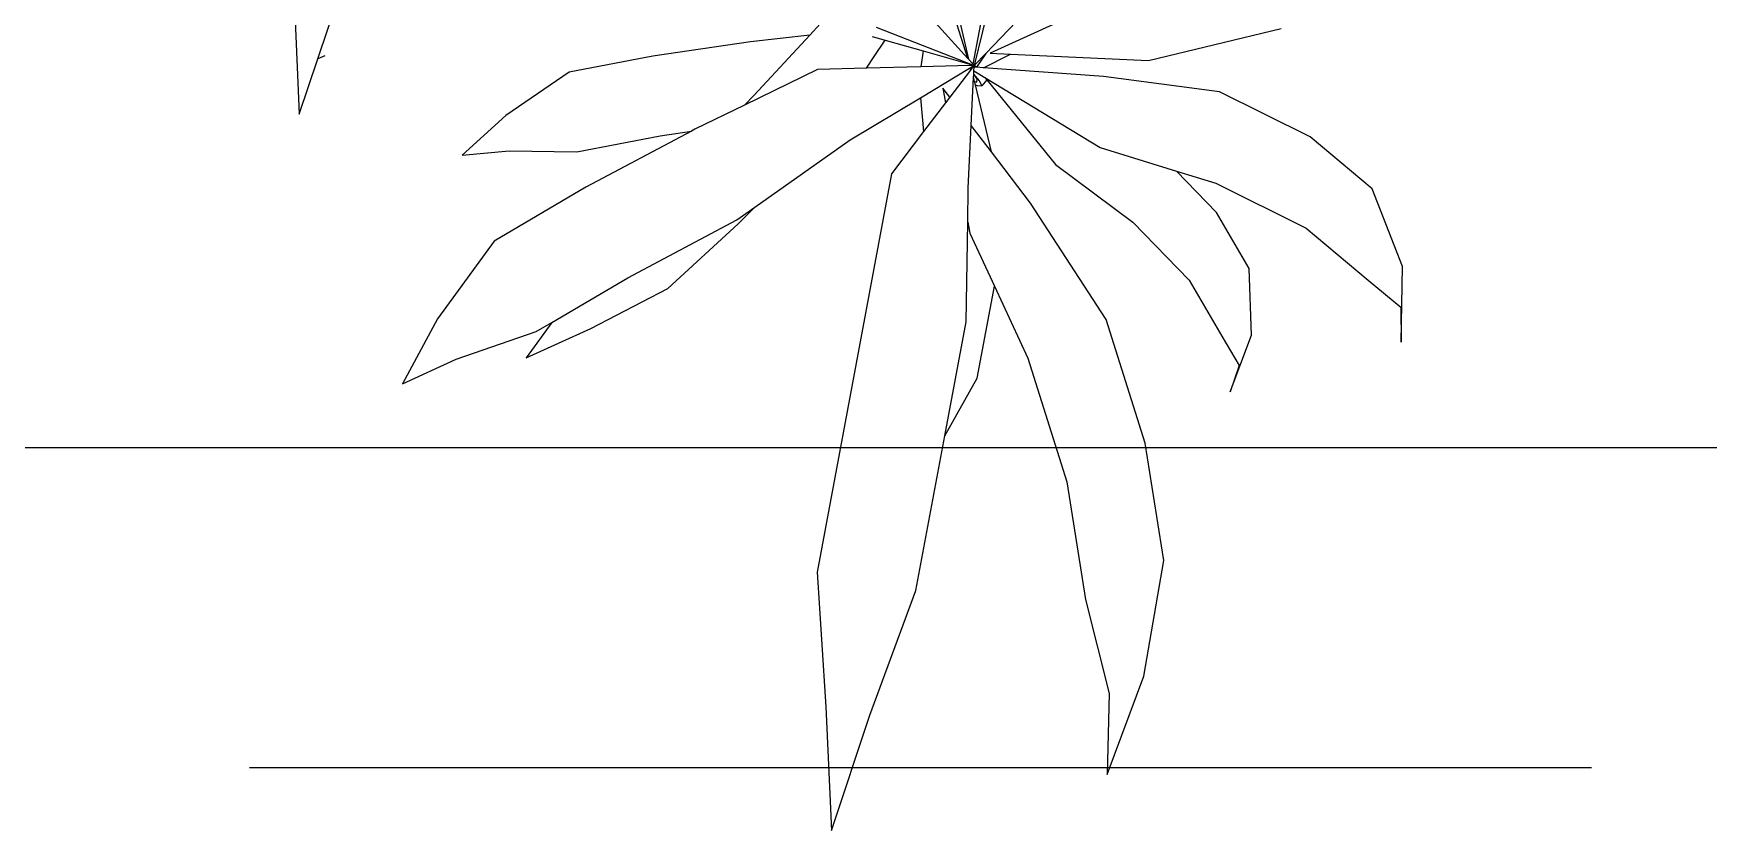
# Model space of a CAD drawing. Header units: metres. Extents: x -22 to 564, y 0 to 143.
# Drawn here: x 238.9794 to 239.1667, y 40.368 to 40.4571 of the extents above; entities that cross this region are included whole.
import ezdxf

# ---------------------------------------------------------------- set-up
doc = ezdxf.new("R2010")
doc.units = ezdxf.units.M
doc.linetypes.add('XREF 2N NEURO-ONCOLOGIA$0$HIDDE150', pattern=[0.24, 0.15, -0.09])
doc.layers.add('XREF 2N NEURO-ONCOLOGIA$0$Mobiliario Fijo', color=40, linetype='Continuous')
doc.layers.add('XREF 2N NEURO-ONCOLOGIA$0$PROYECCIÓN', color=252, linetype='XREF 2N NEURO-ONCOLOGIA$0$HIDDE150')

# ---------------------------------------------------------------- blocks, each defined once
blk = doc.blocks.new('XREF 2N NEURO-ONCOLOGIA$0$PLANTA CIRCULAR-02')
at = {"color": 72}
for p, q in [((0.2163079197244855, 0.3322979269213064), (0.2174825615668823, 0.3582367918298743)), ((0.2174825615668823, 0.3582367918298743), (0.2255600604138266, 0.3340252120680773)), ((0.2754286079874646, 0.3465133165283376), (0.2831271368989405, 0.3258223326865206)), ((0.275811919614938, 0.3294600119358151), (0.2754286079874646, 0.3465133165283376)), ((0.2144517528118541, 0.3039590530063805), (0.2163079197244855, 0.3322979269213064)), ((0.2255600604138266, 0.3340252120680773), (0.2352287231787073, 0.3078379123443895)), ((0.2708940055696019, 0.3097266283270628), (0.275811919614938, 0.3294600119358151)), ((0.2831271368989405, 0.3258223326865206), (0.2873213446946607, 0.3015577129912046)), ((0.266975109439926, 0.2850408369870152), (0.2708940055696019, 0.3097266283270628)), ((0.2352287231787073, 0.3078379123443895), (0.2412934626035792, 0.2753400864379287)), ((0.2300751190101948, 0.2203104930686237), (0.2144517528118541, 0.3039590530063805)), ((0.2873213446946607, 0.3015577129912046), (0.2834024485649991, 0.276871921651157)), ((0.258752786373023, 0.259072938679985), (0.266975109439926, 0.2850408369870152)), ((0.2412934626035792, 0.2753400864379287), (0.2457661489516312, 0.2513930210412383)), ((0.2412934626035792, 0.2753400864379287), (0.2480992815560796, 0.2632650709938318)), ((0.2834024485649991, 0.276871921651157), (0.2751801254980961, 0.2509040233441269)), ((0.1273815670105876, 0.2644104534880682), (0.1386542231617511, 0.2592500123248627)), ((0.1347174525734545, 0.2507799221803779), (0.1273815670105876, 0.2644104534880682)), ((0.3012393786880523, 0.2661272672316173), (0.3057208071625865, 0.2542281051827047)), ((0.3031552708874727, 0.260565723578587), (0.3012393786880523, 0.2661272672316173)), ((0.2480992815560796, 0.2632650709938318), (0.2517101342726562, 0.2439324122591202)), ((0.2995236314507963, 0.2544392442416736), (0.3031552708874727, 0.260565723578587)), ((0.1386542231617511, 0.2592500123248627), (0.1554385416881416, 0.2534772389408246)), ((0.1533050969057257, 0.2589804255905719), (0.1669278453257448, 0.2528546845111848)), ((0.158738136582528, 0.2515389861300363), (0.1533050969057257, 0.2589804255905719)), ((0.2517101342726562, 0.2439324122591202), (0.258752786373023, 0.259072938679985)), ((0.1554385416881416, 0.2534772389408246), (0.158738136582528, 0.2515389861300363)), ((0.2926280267648309, 0.2426926067117918), (0.2995236314507963, 0.2544392442416736)), ((0.3057208071625865, 0.2542281051827047), (0.3052849004319853, 0.2402072395598367)), ((0.3371173422359845, 0.2483497702475788), (0.3371932772652855, 0.2557022486139644)), ((0.3371932772652855, 0.2557022486139644), (0.3374809903972249, 0.2398110029806943)), ((0.1465979750992545, 0.234456471980458), (0.1347174525734545, 0.2507799221803779)), ((0.158738136582528, 0.2515389861300363), (0.1746905417690243, 0.2421682011757511)), ((0.1669278453257448, 0.2528546845111848), (0.183105695239135, 0.2443916328278064)), ((0.2457661489516312, 0.2513930210412383), (0.2461087853604624, 0.2304808479718332)), ((0.2751801254980961, 0.2509040233441269), (0.2593158248288034, 0.2264805127125484)), ((0.3302719046012754, 0.2426581997864687), (0.3371173422359845, 0.2483497702475788)), ((0.183105695239135, 0.2443916328278064), (0.1979025384700463, 0.2308337960126394)), ((0.2465460943457316, 0.2328305884237594), (0.2517101342726562, 0.2439324122591202)), ((0.1746905417690243, 0.2421682011757511), (0.1976315565399318, 0.2299967785626436)), ((0.2808230684268551, 0.2305072031032154), (0.2926280267648309, 0.2426926067117918)), ((0.3052849004319853, 0.2402072395598367), (0.2983892957460199, 0.2284606020299478)), ((0.3172262998705548, 0.2317171172690493), (0.3302719046012754, 0.2426581997864687)), ((0.3374809903972249, 0.2398110029806943), (0.3310885271888111, 0.2234832087838114)), ((0.165849975180123, 0.2231474342153845), (0.1465979750992545, 0.234456471980458)), ((0.2461087853604624, 0.2304808479718332), (0.2465460943457316, 0.2328305884237594)), ((0.1976315565399318, 0.2299967785626436), (0.2013890418260757, 0.2273417944819727)), ((0.1979025384700463, 0.2308337960126394), (0.2013890418260757, 0.2273417944819727)), ((0.2461087853604624, 0.2304808479718332), (0.2462260190323775, 0.2233257098332544)), ((0.2645668345363532, 0.2183558742652565), (0.2808230684268551, 0.2305072031032154)), ((0.2982155976822298, 0.2223179191698321), (0.3172262998705548, 0.2317171172690493)), ((0.2013890418260757, 0.2273417944819727), (0.2214030004920744, 0.2132002243617919)), ((0.2593158248288034, 0.2264805127125484), (0.2510818288329091, 0.2157029925408622)), ((0.2983892957460199, 0.2284606020299478), (0.2899686613796177, 0.2197685909734801)), ((0.1880458887503806, 0.2113713272277309), (0.165849975180123, 0.2231474342153845)), ((0.2462260190323775, 0.2233257098332544), (0.2468636820481009, 0.2101818382819616)), ((0.2899686613796177, 0.2197685909734801), (0.2982155976822298, 0.2223179191698321)), ((0.3310885271888111, 0.2234832087838114), (0.3180429224580905, 0.212542126266392)), ((0.2368373994195281, 0.2114759135015092), (0.2300751190101948, 0.2203104930686237)), ((0.2501257025410837, 0.2006073451241903), (0.2645668345363532, 0.2183558742652565)), ((0.2739774869021687, 0.2148253307744952), (0.2899686613796177, 0.2197685909734801)), ((0.1398800181335815, 0.2163983263596734), (0.1497604723965367, 0.2155343248746178)), ((0.1490665851663664, 0.2080943989386341), (0.1398800181335815, 0.2163983263596734)), ((0.1497604723965367, 0.2155343248746178), (0.1639590949975371, 0.2156879583203661)), ((0.1639590949975371, 0.2156879583203661), (0.1815031946998573, 0.2123314385903896)), ((0.2510818288329091, 0.2157029925408622), (0.2468636820481009, 0.2101818382819616)), ((0.2510818288329091, 0.2157029925408622), (0.2477282124536515, 0.2016322527049041)), ((0.2496995792831598, 0.20008362848872), (0.2739774869021687, 0.2148253307744952)), ((0.1815031946998573, 0.2123314385903896), (0.1880458887503806, 0.2113713272277309)), ((0.1887909899510447, 0.210976011602277), (0.1880458887503806, 0.2113713272277309)), ((0.2214030004920744, 0.2132002243617919), (0.2361707790385594, 0.2043516240605001)), ((0.2361707790385594, 0.2043516240605001), (0.2368373994195281, 0.2114759135015092)), ((0.2414502145201709, 0.2054495023549734), (0.2368373994195281, 0.2114759135015092)), ((0.3180429224580905, 0.212542126266392), (0.2990322202697513, 0.2031429281671819)), ((0.1052299575996187, 0.1979691624593656), (0.1056769285168286, 0.2078393354950734)), ((0.1056769285168286, 0.2078393354950734), (0.1095695138444483, 0.1961716594080798)), ((0.1624008745917536, 0.1989805685503896), (0.1490665851663664, 0.2080943989386341)), ((0.1991868052905516, 0.2059026629006553), (0.1887909899510447, 0.210976011602277)), ((0.2468636820481009, 0.2101818382819616), (0.2473545221659918, 0.2000643635302808)), ((0.2145308191973356, 0.1984145024736676), (0.1991868052905516, 0.2059026629006553)), ((0.2012420913636532, 0.2038441356656762), (0.1991868052905516, 0.2059026629006553)), ((0.2361707790385594, 0.2043516240605001), (0.2465179944031206, 0.1981517496038236)), ((0.2408711741639706, 0.2023382135543628), (0.2414502145201709, 0.2054495023549734)), ((0.2423500464400661, 0.204273917165942), (0.2408711741639706, 0.2023382135543628)), ((0.2423500464400661, 0.204273917165942), (0.2414502145201709, 0.2054495023549734)), ((0.2466985945455633, 0.1985927575697914), (0.2423500464400661, 0.204273917165942)), ((0.2129187338088343, 0.1912117784107465), (0.2012420913636532, 0.2038441356656762)), ((0.2475589574949026, 0.2009221111081345), (0.2473545221659918, 0.2000643635302808)), ((0.2486026663029293, 0.2008001950860674), (0.2473871868901938, 0.1993910597183728)), ((0.2477282124536515, 0.2016322527049041), (0.2475589574949026, 0.2009221111081345)), ((0.2475589574949026, 0.2009221111081345), (0.2480609931466802, 0.2010828169036856)), ((0.2477282124536515, 0.2016322527049041), (0.2480911353282238, 0.2018156823961661)), ((0.2480609931466802, 0.2010828169036856), (0.248094386283185, 0.2003980152886271)), ((0.2480911353282238, 0.2018156823961661), (0.2490791886609855, 0.2018896935783303)), ((0.2490791886609855, 0.2018896935783303), (0.2486026663029293, 0.2008001950860674)), ((0.2501257025410837, 0.2006073451241903), (0.2490791886609855, 0.2018896935783303)), ((0.2496995792831598, 0.20008362848872), (0.2501257025410837, 0.2006073451241903)), ((0.2990322202697513, 0.2031429281671819), (0.2746122854090771, 0.1999197234052801)), ((0.1045022866744318, 0.1819004705865055), (0.1052299575996187, 0.1979691624593656)), ((0.179944974294088, 0.1956240488204131), (0.1624008745917536, 0.1989805685503896)), ((0.2248347571928662, 0.1981529485796116), (0.2145308191973356, 0.1984145024736676)), ((0.2362374095002337, 0.1978635050566737), (0.2248347571928662, 0.1981529485796116)), ((0.2248347571928662, 0.1981529485796116), (0.2264701033485323, 0.1956942270619848)), ((0.2268788212409731, 0.1895363656214002), (0.2474751338054943, 0.1975782480458505)), ((0.2466379175878899, 0.1975994998392849), (0.2362374095002337, 0.1978635050566737)), ((0.236768964713761, 0.1945289948367801), (0.2362374095002337, 0.1978635050566737)), ((0.236768964713761, 0.1945289948367801), (0.246546267228581, 0.1973136950235457)), ((0.2472387041253228, 0.1973173825432752), (0.2462778434902333, 0.1962572136495382)), ((0.2465179944031206, 0.1981517496038236), (0.2468365684651559, 0.1983451898315493)), ((0.2465179944031206, 0.1981517496038236), (0.2469669963618912, 0.1978827153103282)), ((0.2466379175878899, 0.1975994998392849), (0.246546267228581, 0.1973136950235457)), ((0.246546267228581, 0.1973136950235457), (0.2472040618885387, 0.1975010433141122)), ((0.247188125296617, 0.1975855334345127), (0.2466379175878899, 0.1975994998392849)), ((0.2466985945455633, 0.1985927575697914), (0.2466639152700907, 0.1985525530273904)), ((0.2468365684651559, 0.1983451898315493), (0.2466639152700907, 0.1985525530273904)), ((0.2472069117380471, 0.1979003931708334), (0.2466985945455633, 0.1985927575697914)), ((0.2472069117380471, 0.1979003931708334), (0.2468365684651559, 0.1983451898315493)), ((0.2472069117380471, 0.1979003931708334), (0.2469669963618912, 0.1978827153103282)), ((0.2469669963618912, 0.1978827153103282), (0.2470406137376671, 0.1978386050379939)), ((0.2471345818030244, 0.1978694019205349), (0.2470406137376671, 0.1978386050379939)), ((0.2470406137376671, 0.1978386050379939), (0.2471531042229316, 0.1977712026633824)), ((0.2472069117380471, 0.1979003931708334), (0.2471345818030244, 0.1978694019205349)), ((0.2471345818030244, 0.1978694019205349), (0.2471531042229316, 0.1977712026633824)), ((0.2471531042229316, 0.1977712026633824), (0.2474751338054943, 0.1975782480458505)), ((0.2474751338054943, 0.1975782480458505), (0.247188125296617, 0.1975855334345127)), ((0.247188125296617, 0.1975855334345127), (0.2472040618885387, 0.1975010433141122)), ((0.2472040618885387, 0.1975010433141122), (0.2474751338054943, 0.1975782480458505)), ((0.2474751338054943, 0.1975782480458505), (0.2472069117380471, 0.1979003931708334)), ((0.2474751338054943, 0.1975782480458505), (0.2472387041253228, 0.1973173825432752)), ((0.2472387041253228, 0.1973173825432752), (0.2509193050910028, 0.1778041503355823)), ((0.2473545221659918, 0.2000643635302808), (0.2473828681530961, 0.1994800799755438)), ((0.248094386283185, 0.2003980152886271), (0.2473828681530961, 0.1994800799755438)), ((0.2473828681530961, 0.1994800799755438), (0.2473871868901938, 0.1993910597183728)), ((0.2473871868901938, 0.1993910597183728), (0.2474207183899182, 0.1986998894381315)), ((0.2474207183899182, 0.1986998894381315), (0.247743822599233, 0.1988960804005373)), ((0.2474207183899182, 0.1986998894381315), (0.2474586054971581, 0.197918938906561)), ((0.2479441683835546, 0.197954716992605), (0.2474586054971581, 0.197918938906561)), ((0.2474586054971581, 0.197918938906561), (0.2474751338054943, 0.1975782480458505)), ((0.2479441683835546, 0.197954716992605), (0.2474751338054943, 0.1975782480458505)), ((0.2474751338054943, 0.1975782480458505), (0.2499030206254673, 0.1950344479568571)), ((0.2545506393085475, 0.1685439526762096), (0.2474751338054943, 0.1975782480458505)), ((0.247743822599233, 0.1988960804005373), (0.2496995792831598, 0.20008362848872)), ((0.2479831858152153, 0.1979575919426182), (0.2479441683835546, 0.197954716992605)), ((0.2494241924522385, 0.1980637706908084), (0.2479831858152153, 0.1979575919426182)), ((0.2499030206254673, 0.1950344479568571), (0.2479831858152153, 0.1979575919426182)), ((0.2746122854090771, 0.1999197234052801), (0.2494241924522385, 0.1980637706908084)), ((0.2494241924522385, 0.1980637706908084), (0.2550827223342083, 0.195213421225823)), ((0.1095695138444483, 0.1961716594080798), (0.1137544273637729, 0.1836277557332693)), ((0.1110581247384346, 0.1955550565866915), (0.1095695138444483, 0.1961716594080798)), ((0.2005007157029723, 0.192607584846705), (0.179944974294088, 0.1956240488204131)), ((0.2264701033485323, 0.1956942270619848), (0.2287862294278824, 0.192255410235326)), ((0.2287862294278824, 0.192255410235326), (0.236768964713761, 0.1945289948367801)), ((0.2461689531155144, 0.1961370690792492), (0.2379569896054789, 0.1870763708344043)), ((0.2461689531155144, 0.1961370690792492), (0.2397189675594689, 0.1760232697730402)), ((0.2423861432337446, 0.1793886632420509), (0.2462778434902333, 0.1962572136495382)), ((0.2462778434902333, 0.1962572136495382), (0.2461689531155144, 0.1961370690792492)), ((0.2499030206254673, 0.1950344479568571), (0.2700187889681729, 0.1739583035174519)), ((0.2508638265624228, 0.1950258185294231), (0.2550827223342083, 0.195213421225823)), ((0.2725399314201127, 0.1851076294699467), (0.2508638265624228, 0.1950258185294231)), ((0.2550827223342083, 0.195213421225823), (0.2841276533141865, 0.1965049694562708)), ((0.2841276533141865, 0.1965049694562708), (0.3119486977157351, 0.1898444431688944)), ((0.2129187338088343, 0.1912117784107465), (0.2005007157029723, 0.192607584846705)), ((0.215121367953742, 0.1888288621271457), (0.2129187338088343, 0.1912117784107465)), ((0.2260522050137155, 0.1914767252876928), (0.2287862294278824, 0.192255410235326))]:
    blk.add_line(p, q, dxfattribs=at)
blk = doc.blocks.new('XREF 2N NEURO-ONCOLOGIA')
at = {"layer": 'XREF 2N NEURO-ONCOLOGIA$0$Mobiliario Fijo', "transparency": 33554687, "elevation": 1.515243007888729e-07}
blk.add_lwpolyline([(6.959703749961218, 8.283311551826364), (6.959703749961218, 7.733311551838005), (7.509703749774953, 7.733311551838005), (7.509703749774953, 8.283311551826364)], close=True, dxfattribs=at)
at = {"layer": 'XREF 2N NEURO-ONCOLOGIA$0$PROYECCIÓN'}
blk.add_line((6.923930160087025, 5.137644628458806, -7.57621503935674e-08), (6.923930160087025, 9.937645184243372, -1.515243007888689e-07), dxfattribs=at)
at = {"color": 2, "xscale": -0.5320720665645394, "yscale": 0.5320720665645394, "zscale": 0.5320720665645394, "rotation": 90.00000000000007}
blk.add_blockref('XREF 2N NEURO-ONCOLOGIA$0$PLANTA CIRCULAR-02', (7.107522224218457, 8.088319465566096), dxfattribs=at)

msp = doc.modelspace()

# ---------------------------------------------------------------- block references
at = {"rotation": 90}
msp.add_blockref('XREF 2N NEURO-ONCOLOGIA', (247.041247396106, 33.45112300235571), dxfattribs=at)

doc.saveas('drawing.dxf')
